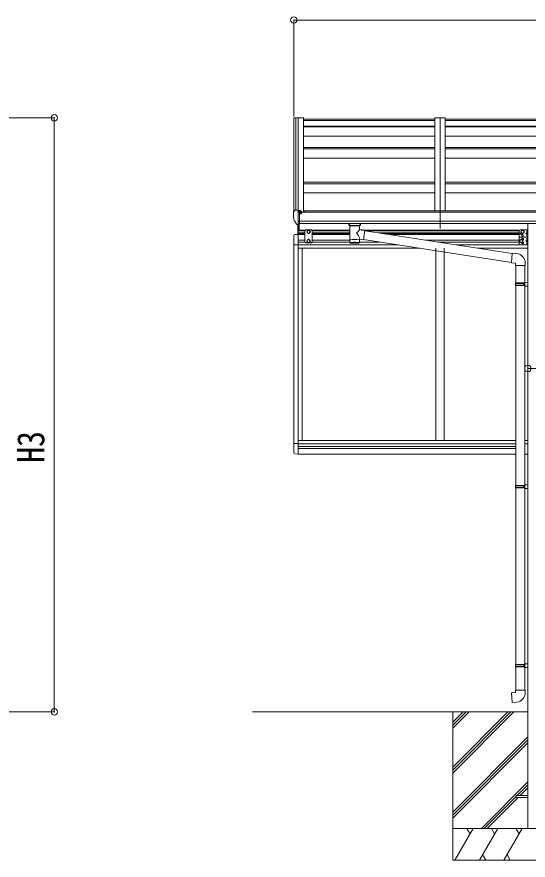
# Model space of a CAD drawing. Units: millimetres at full size, sheet at 1:30; details may follow other scales. Extents: x -8385 to 8479, y -5853 to 5787.
# Drawn here: x -32 to 2382, y -906 to 3076 of the extents above; entities that cross this region are included whole.
import ezdxf
from ezdxf.enums import TextEntityAlignment as Align

# ---------------------------------------------------------------- set-up
doc = ezdxf.new("R2010")
doc.units = ezdxf.units.MM
doc.header["$LTSCALE"] = 30
doc.header["$PDMODE"] = 32
doc.header["$PDSIZE"] = 30
for name, color, linetype, lineweight in [('0-0_0', 7, 'Continuous', 9), ('0-1_本体', 4, 'Continuous', 9), ('0-2_部品', 7, 'Continuous', 9), ('0-8_PARTS2', 2, 'Continuous', 9), ('0-A_寸法', 6, 'Continuous', 9), ('1-1_GLASS', 4, 'Continuous', 9), ('1-2_GLASS_SEAL', 7, 'Continuous', 9)]:
    doc.layers.add(name, color=color, linetype=linetype, lineweight=lineweight)
doc.styles.add('ＭＳ ゴシック', font='')
doc.styles.get('ＭＳ ゴシック').set_extended_font_data('MS Gothic')

msp = doc.modelspace()

# ---------------------------------------------------------------- linework, layer by layer
at = {"layer": '0-0_0'}
for p, q in [((1079.83, -205.74), (2380.45, -205.74)), ((2025.65, -205.74), (2025.65, -905.74)), ((2025.65, -466.47), (2286.38, -205.74)), ((2025.65, -480.61), (2300.52, -205.74)), ((2025.65, -494.75), (2314.66, -205.74)), ((2025.65, -282.62), (2102.53, -205.74)), ((2025.65, -268.48), (2088.39, -205.74)), ((2025.65, -254.34), (2074.25, -205.74)), ((2025.65, -678.6), (2380.45, -323.8)), ((2025.65, -692.74), (2380.45, -337.95)), ((2025.65, -706.89), (2380.45, -352.09)), ((2160.64, -755.74), (2380.45, -535.94)), ((2329.3, -601.23), (2380.45, -550.08)), ((2343.44, -601.23), (2380.45, -564.22)), ((2174.78, -755.74), (2325.65, -604.88)), ((2188.93, -755.74), (2334.44, -610.23)), ((2825.65, -755.74), (2025.65, -755.74)), ((2035.94, -905.74), (2122.54, -755.74)), ((2107.54, -781.72), (2092.54, -755.74)), ((2151.41, -905.74), (2238.01, -755.74)), ((2223.01, -781.73), (2208.01, -755.74)), ((2266.88, -905.74), (2353.48, -755.74)), ((2338.48, -781.73), (2323.48, -755.74)), ((2025.65, -905.74), (2825.65, -905.74)), ((2166.41, -879.76), (2181.41, -905.74)), ((2281.88, -879.76), (2296.88, -905.74))]:
    msp.add_line(p, q, dxfattribs=at)
at = {"layer": '0-1_本体'}
for p, q in [((1275.66, 2598.16), (1275.65, 2157.1)), ((1276.6, 2599.04), (1284.43, 2599.45)), ((1284.65, 2599.38), (1284.65, 2163.65)), ((1284.73, 2599.26), (1285.35, 2597.64)), ((1940.45, 2593.39), (1320.45, 2593.39)), ((1320.65, 2599.46), (1320.65, 2153.47)), ((1940.65, 2599.46), (1940.65, 2160.17)), ((1990.65, 2599.46), (1940.65, 2599.46)), ((1990.65, 2599.46), (1990.65, 2160.17)), ((1320.65, 2586.46), (1940.65, 2586.46)), ((1320.65, 2559.75), (1940.65, 2559.75)), ((1320.65, 2557.17), (1940.65, 2557.17)), ((1990.65, 2586.46), (2610.65, 2586.46)), ((1990.65, 2559.75), (2610.65, 2559.75)), ((1990.65, 2557.17), (2610.65, 2557.17)), ((1320.65, 2512.43), (1940.65, 2512.43)), ((1990.65, 2512.43), (2610.65, 2512.43)), ((1320.65, 2458.7), (1940.65, 2458.7)), ((1320.65, 2453.13), (1940.65, 2453.13)), ((1990.65, 2458.7), (2610.65, 2458.7)), ((1990.65, 2453.13), (2610.65, 2453.13)), ((1320.65, 2409.14), (1940.65, 2409.14)), ((1990.65, 2409.14), (2610.65, 2409.14)), ((1320.65, 2295.05), (1940.65, 2295.05)), ((1320.65, 2288.25), (1940.65, 2288.25)), ((1990.65, 2295.05), (2610.65, 2295.05)), ((1990.65, 2288.25), (2610.65, 2288.25)), ((1320.65, 2244.7), (1940.65, 2244.7)), ((1990.65, 2244.7), (2610.65, 2244.7)), ((6649.15, 2153.47), (1302.15, 2153.47)), ((1325.65, 2153.47), (1325.65, 2160.17)), ((6625.65, 2160.17), (1325.65, 2160.17)), ((1302.15, 2112.24), (6649.15, 2112.24)), ((6649.15, 2100.4), (1302.15, 2100.47)), ((2380.45, 2100.3), (2380.45, -755.77))]:
    msp.add_line(p, q, dxfattribs=at)
msp.add_lwpolyline([(1285.35, 2163.65), (1285.35, 2599.46), (1320.65, 2599.46)], dxfattribs=at)
msp.add_circle((1309.62, 2148.73), 3, dxfattribs=at)
for centre, radius, start, end in [((1276.65, 2598.04), 1, 93, 173.32986), ((1284.45, 2599.15), 0.301, 21.06327, 92.86679)]:
    msp.add_arc(centre, radius, start, end, dxfattribs=at)
at = {"layer": '0-2_部品'}
for p, q in [((2610.45, 2593.39), (1990.45, 2593.39)), ((1273.45, 2154.29), (1273.45, 2153.66)), ((1280.36, 2163.09), (1276.29, 2157.28)), ((1295.45, 2095.16), (1295.45, 2163.66)), ((1296.95, 2162.74), (1295.45, 2162.74)), ((1301.95, 2153.92), (1295.45, 2154.32)), ((1296.95, 2162.74), (1296.95, 2156.57)), ((1306.62, 2161.24), (1296.95, 2161.96)), ((1296.95, 2158.97), (1310.95, 2158.91)), ((1307.45, 2158.93), (1307.45, 2160.83)), ((1311.95, 2157.81), (1311.95, 2153.48)), ((1287.83, 2096.97), (1278.08, 2112.35)), ((1306.42, 2148.74), (1306.95, 2148.74)), ((1306.95, 2148.74), (1307.25, 2148.74)), ((1293.95, 2095.25), (1290.24, 2095.48)), ((1293.95, 2095.25), (1295.45, 2095.16)), ((1295.45, 2097.36), (1295.95, 2097.36)), ((1295.95, 2097.36), (1296.45, 2098.36)), ((1301.95, 2098.36), (1296.45, 2098.36)), ((1535.95, 2094.15), (1535.95, 2100.27)), ((1540.05, 2089.65), (1540.03, 2009.36)), ((1585.85, 2072.08), (1585.85, 2089.66)), ((1611.07, 2068.17), (1585.85, 2072.08)), ((1589.95, 2094.15), (1589.95, 2100.27)), ((1611.07, 2068.17), (1604.05, 2022.91)), ((2306.18, 1958.27), (1610.76, 2066.16)), ((1585.87, 2009.36), (1585.85, 2025.99)), ((1585.85, 2025.74), (1604.05, 2022.91)), ((2302.51, 1916.34), (1604.32, 2024.65)), ((2327.17, 1958.21), (2306.34, 1960.03)), ((2368.25, 1902.46), (2368.25, 1913.38)), ((2322.25, 1902.46), (2368.25, 1902.46)), ((2324.25, 1902.46), (2324.25, 1819.81)), ((2366.25, 1902.46), (2366.25, 1822.36)), ((2322.25, 1817.81), (2323.25, 1819.81)), ((2322.25, 1817.81), (2366.25, 1817.81)), ((2322.25, 1817.81), (2322.25, 1809.81)), ((2322.25, 1809.81), (2366.25, 1809.81)), ((2322.25, 1809.81), (2323.25, 1807.81)), ((2323.25, 1819.81), (2366.25, 1819.81)), ((2323.25, 1807.81), (2366.25, 1807.81)), ((2324.25, 1807.81), (2324.25, 863.62)), ((2361.77, 1817.81), (2361.34, 1819.81)), ((2364.25, 1822.31), (2380.25, 1822.78)), ((2364.25, 1820.31), (2364.25, 1822.31)), ((2364.25, 1820.31), (2366.25, 1820.31)), ((2364.25, 1805.31), (2364.25, 1807.31)), ((2364.25, 1805.31), (2380.25, 1804.84)), ((2366.25, 1805.25), (2366.25, 866.18)), ((2380.25, 1822.78), (2380.25, 1804.84)), ((2322.25, 861.62), (2323.25, 863.62)), ((2322.25, 861.62), (2366.25, 861.62)), ((2322.25, 861.62), (2322.25, 853.62)), ((2322.25, 853.62), (2366.25, 853.62)), ((2322.25, 853.62), (2323.25, 851.62)), ((2323.25, 863.62), (2366.25, 863.62)), ((2323.25, 851.62), (2366.25, 851.62)), ((2324.25, 851.62), (2324.25, 18.46)), ((2361.77, 861.62), (2361.34, 863.62)), ((2364.25, 866.12), (2380.25, 866.59)), ((2364.25, 864.12), (2364.25, 866.12)), ((2364.25, 864.12), (2366.25, 864.12)), ((2364.25, 849.12), (2364.25, 851.12)), ((2364.25, 849.12), (2380.25, 848.65)), ((2366.25, 849.06), (2366.25, 21.02)), ((2380.25, 866.59), (2380.25, 848.65)), ((2322.25, 16.46), (2323.25, 18.46)), ((2322.25, 16.46), (2366.25, 16.46)), ((2322.25, 16.46), (2322.25, 8.46)), ((2322.25, 8.46), (2366.25, 8.46)), ((2322.25, 8.46), (2323.25, 6.46)), ((2323.25, 18.46), (2366.25, 18.46)), ((2323.25, 6.46), (2366.25, 6.46)), ((2324.25, 6.46), (2324.25, -103.54)), ((2361.77, 16.46), (2361.34, 18.46)), ((2364.25, 20.96), (2380.25, 21.43)), ((2364.25, 18.96), (2364.25, 20.96)), ((2364.25, 18.96), (2366.25, 18.96)), ((2364.25, 3.96), (2364.25, 5.96)), ((2364.25, 3.96), (2380.25, 3.49)), ((2366.25, 3.9), (2366.25, -103.54)), ((2380.25, 21.43), (2380.25, 3.49)), ((2322.25, -103.54), (2368.25, -103.54)), ((2322.25, -113.54), (2322.25, -103.54)), ((2368.25, -103.54), (2368.25, -114.46))]:
    msp.add_line(p, q, dxfattribs=at)
at = {"layer": '0-2_部品', "color": 4}
for p, q in [((2325.45, -601.23), (2325.45, -610.23)), ((2325.45, -601.23), (2380.45, -601.23)), ((2325.45, -610.23), (2380.45, -610.23))]:
    msp.add_line(p, q, dxfattribs=at)
at = {"layer": '0-2_部品'}
for points in [[(1295.45, 2163.66), (1283.45, 2163.66), (1281.12, 2163.51)], [(1301.95, 2098.36), (1301.95, 2156.57), (1296.95, 2156.57)], [(1306.62, 2161.24), (1306.79, 2161.22), (1306.95, 2161.19), (1307.09, 2161.15), (1307.22, 2161.1), (1307.32, 2161.04), (1307.39, 2160.97), (1307.44, 2160.9), (1307.45, 2160.83)], [(1311.95, 2150.36), (1311.95, 2148.74), (1312.42, 2148.74)], [(1307.25, 2149.93), (1307.25, 2148.74), (1311.95, 2148.74)], [(1295.45, 2109.05), (1298.61, 2109.46), (1301.95, 2109.88)], [(1535.99, 2094.09), (1535.96, 2094.45), (1536.21, 2095.41), (1536.73, 2096.29), (1537.53, 2097.13), (1538.65, 2097.93), (1540.05, 2098.65)], [(1535.99, 2094.21), (1535.96, 2093.85), (1536.21, 2092.9), (1536.73, 2092.01), (1537.53, 2091.17), (1538.65, 2090.38), (1540.05, 2089.65)], [(1585.85, 2098.64), (1586.08, 2098.55), (1587.44, 2097.81), (1588.55, 2096.96), (1589.31, 2096.1), (1589.77, 2095.2), (1589.94, 2094.31)], [(1585.85, 2089.66), (1586.08, 2089.76), (1587.44, 2090.49), (1588.55, 2091.34), (1589.31, 2092.21), (1589.77, 2093.1), (1589.94, 2093.99)], [(2306.34, 1960.03), (2302.33, 1914.21), (2322.25, 1912.46), (2322.25, 1902.46)], [(2361.77, 1817.81), (2361.77, 1809.81), (2361.34, 1807.81)], [(2364.25, 1807.31), (2366.25, 1807.31), (2366.25, 1820.31)], [(2361.77, 861.62), (2361.77, 853.62), (2361.34, 851.62)], [(2364.25, 851.12), (2366.25, 851.12), (2366.25, 864.12)], [(2361.77, 16.46), (2361.77, 8.46), (2361.34, 6.46)], [(2364.25, 5.96), (2366.25, 5.96), (2366.25, 18.96)], [(2327.17, -159.29), (2306.34, -161.11), (2302.33, -115.29), (2322.25, -113.54)]]:
    msp.add_lwpolyline(points, dxfattribs=at)
for centre, radius, start, end in [((1276.45, 2154.29), 3, 93, 180), ((1465.94, 2153.66), 192.49, 180.0008, 192.1233), ((1281.18, 2162.52), 1, 93.5, 145), ((1309.45, 2148.74), 2.5, 0, 151.64236), ((1280.68, 2113.85), 3, 191.83348, 210), ((1309.45, 2148.74), 2.5, 151.64236, 180), ((1290.43, 2098.47), 3, 210, 266.5), ((1553.02, 2048.93), 51.38, 92.46126, 104.61963), ((1572.9, 2048.93), 51.38, 75.38037, 87.53874), ((2323.25, 1913.38), 45, 0, 85), ((2323.25, -114.46), 45, 275, 0)]:
    msp.add_arc(centre, radius, start, end, dxfattribs=at)
for centre, major_axis, ratio, start_param, end_param in [((1310.95, 2157.81), (-0.02, 1.1), 0.906239, 4.6917496, 6.2625459), ((1562.95, 2088.46), (-22.91, -0.42), 0.072511, 4.711586, 6.2823824), ((1562.97, 2090.09), (-22.91, -0.42), 0.072511, 4.711586, 6.2823824), ((1562.92, 2090.08), (22.92, -0.42), 0.07247, 0.0008089, 1.5716053), ((1562.92, 2088.46), (22.92, -0.42), 0.07247, 0.0008089, 1.5716053), ((1565.5, 2049.88), (20.32, 22.25), 0.045535, 4.9756507, 6.2441899), ((1573.95, 2094.15), (16, 0), 0.361356, 0, 0.0194874), ((1573.95, 2094.15), (16, 0), 0.361356, 6.2636979, 6.2831853), ((1562.95, 2052.53), (-22.81, 26.62), 0.234429, 3.1563334, 4.5976381), ((1562.95, 2009.36), (22.92, 0), 0.101955, 6.2829723, 9.4248207), ((1562.95, 2009.36), (22.92, 0), 0.101955, 3.1415499, 6.2833984), ((1562.95, 2021.8), (22.91, 0), 0.122865, 6.2831853, 9.424778)]:
    msp.add_ellipse(centre, major_axis=major_axis, ratio=ratio, start_param=start_param, end_param=end_param, dxfattribs=at)
at = {"layer": '0-8_PARTS2'}
for p, q in [((1295.65, 2596.33), (1295.65, 2077.05)), ((1965.65, 2596.33), (1965.65, 2077.05))]:
    msp.add_line(p, q, dxfattribs=at)
at = {"layer": '0-A_寸法'}
for p, q in [((1275.66, 3061.16), (1275.66, 2605.59)), ((1275.66, 3061.16), (6675.64, 3061.16)), ((145.16, 2599.47), (-1161.27, 2599.47)), ((145.16, -205.73), (145.16, 2599.47)), ((2380.45, 1415.52), (2470.85, 1415.52)), ((145.16, -205.73), (-460.81, -205.73))]:
    msp.add_line(p, q, dxfattribs=at)
for p in [(1275.66, 3061.16), (145.16, 2599.47), (2380.45, 1415.52), (145.16, -205.73)]:
    msp.add_point(p, dxfattribs=at)
at = {"layer": '1-1_GLASS'}
for p, q in [((1295.45, 2068.86), (1330.95, 2068.86)), ((1295.45, 2065.36), (1327.95, 2065.36)), ((1295.45, 2056.36), (1327.95, 2056.36)), ((1295.45, 2052.86), (1327.95, 2052.86)), ((1295.45, 2048.56), (1295.45, 1848.36)), ((1327.95, 2047.86), (1295.45, 2047.86)), ((1359.95, 2068.86), (1540.05, 2068.86)), ((1362.95, 2065.36), (1540.05, 2065.36)), ((1362.95, 2056.36), (1540.05, 2056.36)), ((1362.95, 2052.86), (1540.05, 2052.86)), ((1540.04, 2047.86), (1362.95, 2047.86)), ((1593.35, 2068.86), (2340.45, 2068.86)), ((1615.91, 2065.36), (2338.48, 2065.36)), ((1673.92, 2056.36), (2338.45, 2056.36)), ((1696.48, 2052.86), (2338.45, 2052.86)), ((2277.73, 2047.86), (1728.71, 2047.86)), ((2338.45, 2047.86), (2277.73, 2047.86)), ((1275.45, 1999.16), (1275.45, 1897.56)), ((1295.45, 2021.86), (1327.95, 2021.86)), ((1295.45, 2012.86), (1327.95, 2012.86)), ((1767.37, 1999.36), (1295.45, 1999.36)), ((1362.95, 2021.86), (1540.04, 2021.86)), ((1362.95, 2012.86), (1540.03, 2012.86)), ((1585.86, 2012.86), (1680.35, 2012.86)), ((1896.3, 2021.86), (2338.45, 2021.86)), ((1954.31, 2012.86), (2338.45, 2012.86)), ((2041.33, 1999.36), (2380.45, 1999.36)), ((1275.45, 1983.36), (1275.45, 1060.55)), ((1870.5, 1983.36), (1295.45, 1983.36)), ((1295.45, 1983.36), (1295.45, 1011.36)), ((1315.45, 1983.36), (1315.45, 1913.36)), ((1315.45, 1983.36), (1315.45, 1076.36)), ((1945.65, 1983.36), (1945.65, 1913.36)), ((1945.65, 1983.36), (1945.65, 1076.36)), ((1985.65, 1983.36), (1985.65, 1913.36)), ((1985.65, 1983.36), (1985.65, 1076.36)), ((2380.45, 1983.36), (2144.47, 1983.36)), ((1295.45, 1076.36), (2324.45, 1076.36)), ((2366.65, 1076.36), (2380.65, 1076.36)), ((1295.45, 1060.36), (2322.45, 1060.36)), ((1295.45, 1046.86), (2324.45, 1046.86)), ((1295.45, 1037.86), (2324.45, 1037.86)), ((2366.65, 1060.36), (2380.65, 1060.36)), ((1295.45, 1011.86), (2324.45, 1011.86)), ((2366.65, 1011.86), (2380.65, 1011.86))]:
    msp.add_line(p, q, dxfattribs=at)
at = {"layer": '1-2_GLASS_SEAL'}
for p, q in [((1293.95, 2048.65), (1293.95, 2095.25)), ((1295.45, 2048.65), (1295.45, 2095.16)), ((1300.95, 2069.15), (1300.95, 2098.36)), ((1274.95, 2042.36), (1274.95, 1999.45)), ((1295.45, 2048.65), (1280.16, 2047.85)), ((1331.95, 2070.15), (1327.95, 2066.15)), ((1327.95, 2066.15), (1327.95, 2012.66)), ((1358.95, 2070.15), (1331.95, 2070.15)), ((1358.95, 2070.15), (1362.95, 2066.15)), ((1362.95, 2012.66), (1362.95, 2066.15)), ((2338.45, 2065.15), (2338.45, 2040.15)), ((2343.45, 2070.15), (2380.45, 2070.15)), ((2343.45, 2035.15), (2380.45, 2035.15)), ((2343.45, 2035.15), (2380.45, 2035.15)), ((2377.95, 2052.65), (2370.95, 2052.65)), ((2377.45, 2065.65), (2376.65, 2065.51)), ((2377.45, 2057.65), (2376.65, 2057.8)), ((2377.45, 2047.65), (2376.65, 2047.51)), ((2377.45, 2039.65), (2376.65, 2039.8)), ((2377.45, 2057.65), (2377.95, 2057.74)), ((2377.45, 2039.65), (2377.95, 2039.74)), ((2377.95, 2070.15), (2377.95, 2035.15)), ((2377.95, 2035.15), (2377.95, 2000.15)), ((2380.45, 2070.15), (2380.45, 2035.15)), ((2380.45, 2035.15), (2380.45, 2000.15)), ((1295.45, 1999.45), (1274.95, 1999.45)), ((1331.95, 2008.66), (1327.95, 2012.66)), ((1358.95, 2008.66), (1331.95, 2008.66)), ((1345.45, 2025.16), (1338.95, 2021.41)), ((1338.95, 2021.41), (1338.95, 2013.9)), ((1338.95, 2013.9), (1345.45, 2010.15)), ((1351.95, 2021.41), (1345.45, 2025.16)), ((1345.45, 2010.15), (1351.95, 2013.9)), ((1351.95, 2013.9), (1351.95, 2021.41)), ((1358.95, 2008.66), (1362.95, 2012.66)), ((2338.45, 2030.15), (2338.45, 2005.15)), ((2343.45, 2000.15), (2380.45, 2000.15)), ((2377.95, 2017.65), (2370.95, 2017.65)), ((2377.45, 2030.65), (2376.65, 2030.51)), ((2377.45, 2022.65), (2376.65, 2022.8)), ((2377.45, 2012.65), (2376.65, 2012.51)), ((2377.45, 2004.65), (2376.65, 2004.8)), ((2377.45, 2022.65), (2377.95, 2022.74)), ((2377.45, 2004.65), (2377.95, 2004.74)), ((1295.45, 1060.85), (1274.95, 1060.85)), ((1274.95, 1017.94), (1274.95, 1060.85)), ((1295.45, 1011.65), (1280.16, 1012.45))]:
    msp.add_line(p, q, dxfattribs=at)
for points in [[(1338.95, 2064.91), (1345.45, 2068.66), (1351.95, 2064.91)], [(1351.95, 2064.91), (1351.95, 2057.4), (1345.45, 2053.65), (1338.95, 2057.4), (1338.95, 2064.91)], [(2377.95, 2057.65), (2370.95, 2052.65), (2377.95, 2047.65)], [(2378.33, 2061.65), (2377.7, 2062.84), (2375.47, 2063.95)], [(2378.33, 2061.65), (2377.7, 2060.47), (2375.47, 2059.35)], [(2378.33, 2043.65), (2377.7, 2044.84), (2375.47, 2045.95)], [(2378.33, 2043.65), (2377.7, 2042.47), (2375.47, 2041.35)], [(2377.45, 2057.65), (2377.45, 2065.65), (2377.95, 2065.57), (2377.95, 2057.74)], [(2377.45, 2039.65), (2377.45, 2047.65), (2377.95, 2047.57), (2377.95, 2039.74)], [(2377.95, 2022.65), (2370.95, 2017.65), (2377.95, 2012.65)], [(2378.33, 2026.65), (2377.7, 2027.84), (2375.47, 2028.95)], [(2378.33, 2026.65), (2377.7, 2025.47), (2375.47, 2024.35)], [(2378.33, 2008.65), (2377.7, 2009.84), (2375.47, 2010.95)], [(2378.33, 2008.65), (2377.7, 2007.47), (2375.47, 2006.35)], [(2377.45, 2022.65), (2377.45, 2030.65), (2377.95, 2030.57), (2377.95, 2022.74)], [(2377.45, 2004.65), (2377.45, 2012.65), (2377.95, 2012.57), (2377.95, 2004.74)]]:
    msp.add_lwpolyline(points, dxfattribs=at)
for points in [[(2355.45, 2053.65), (2361.95, 2057.4), (2361.95, 2064.91), (2355.45, 2068.66), (2348.95, 2064.91), (2348.95, 2057.4)], [(2348.45, 2010.15), (2354.95, 2013.9), (2354.95, 2021.41), (2348.45, 2025.16), (2341.95, 2021.41), (2341.95, 2013.9)]]:
    msp.add_lwpolyline(points, close=True, dxfattribs=at)
for centre, radius in [((1345.45, 2061.15), 8.5), ((1345.45, 2061.15), 7.5), ((1345.45, 2061.15), 6.5), ((2355.45, 2061.15), 8.5), ((2355.45, 2061.15), 7.5), ((2355.45, 2061.15), 6.5), ((2355.45, 2044.15), 4.25), ((1345.45, 2017.65), 8.5), ((1345.45, 2017.65), 7.5), ((1345.45, 2017.65), 6.5), ((2348.45, 2017.65), 8.5), ((2348.45, 2017.65), 7.5), ((2348.45, 2017.65), 6.5)]:
    msp.add_circle(centre, radius, dxfattribs=at)
for centre, radius, start, end in [((1280.45, 2042.36), 5.5, 93, 180), ((2343.45, 2065.15), 5, 90, 180), ((2343.45, 2040.15), 5, 180, 270), ((2343.45, 2030.15), 5, 90, 180), ((2348.45, 2052.65), 4.25, 94.76077, 6.29431), ((2381.55, 2061.65), 6.5, 147.94412, 212.05588), ((2381.55, 2043.65), 6.5, 147.94412, 212.05588), ((2376.8, 2064.63), 0.9, 100, 147.94412), ((2376.8, 2058.68), 0.9, 212.05588, 260), ((2376.8, 2046.63), 0.9, 100, 147.94412), ((2376.8, 2040.68), 0.9, 212.05588, 260), ((2343.45, 2005.15), 5, 180, 270), ((2355.45, 2026.15), 4.25, 274.76077, 186.29431), ((2355.45, 2009.15), 4.25, 173.70569, 85.23923), ((2381.55, 2026.65), 6.5, 147.94412, 212.05588), ((2381.55, 2008.65), 6.5, 147.94412, 212.05588), ((2376.8, 2029.63), 0.9, 100, 147.94412), ((2376.8, 2023.68), 0.9, 212.05588, 260), ((2376.8, 2011.63), 0.9, 100, 147.94412), ((2376.8, 2005.68), 0.9, 212.05588, 260), ((1280.45, 1017.94), 5.5, 180, 267)]:
    msp.add_arc(centre, radius, start, end, dxfattribs=at)

# ---------------------------------------------------------------- texts
at = {"layer": '0-A_寸法', "color": 7, "style": 'ＭＳ ゴシック', "width": 0.85}
msp.add_text('H3', height=129, rotation=90, dxfattribs=at).set_placement((137.16, 970.87), align=Align.BOTTOM_LEFT)

doc.saveas('drawing.dxf')
